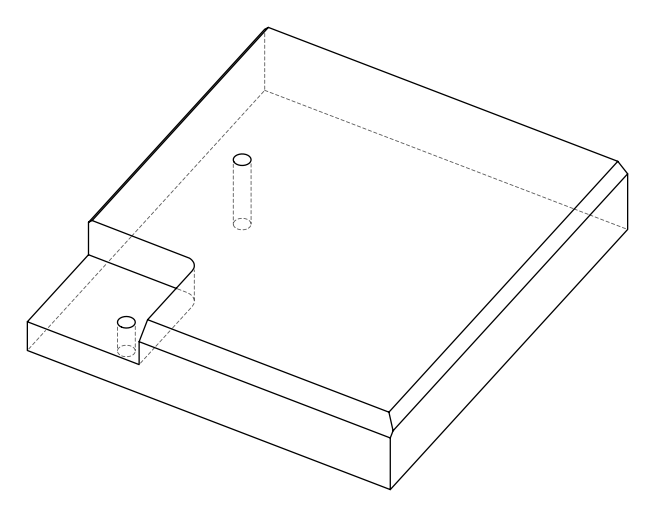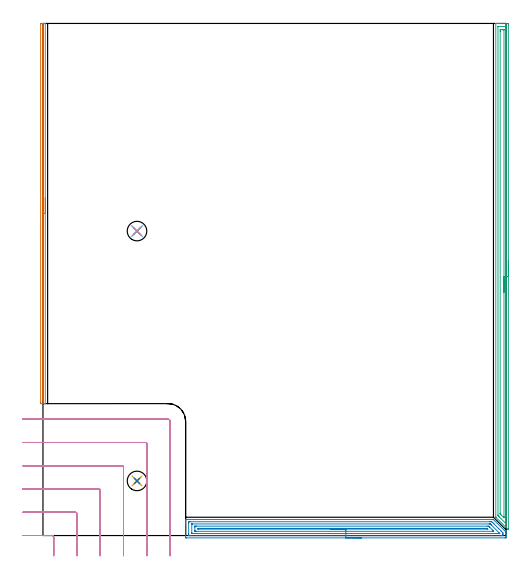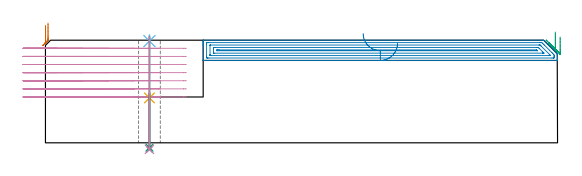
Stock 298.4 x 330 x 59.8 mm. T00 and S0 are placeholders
(PLAN: 10 operations, 6 tool changes, 31.3 min)
(1 AREA_MILL | FG_CHAMFER_SURFACE | UGT0205_001 | 4.06 min | 1115 mm3)
(2 AREA_MILL_1 | FG_CHAMFER_SURFACE_1 | UGT0205_001 | 8.33 min | 14832 mm3)
(3 AREA_MILL_2 | FG_CHAMFER_SURFACE_2 | UGT0205_001 | 7.97 min | 10527 mm3)
(4 MILL_CORNER_NOTCH_RECTANGULAR | CORNER_NOTCH_RECTANGULAR | UGT0201_094 | Follow Part, ap 5, ae 75% | 10.1 min | 257201 mm3)
(5 SPOT_DRILL | STEP1HOLE | NXT0321_9005460120000 | 0.04 min | 13 mm3)
(6 SPOT_DRILL_1 | STEP1HOLE_1 | NXT0321_9005460120000 | 0.03 min | 1 mm3)
(7 DRILL_THROUGH_HOLE_INTO_CENTER | STEP1HOLE | NXT0301_042 | 0.13 min | 1055 mm3)
(8 DRILL_TO_ENLARGE_THROUGH_HOLE | STEP1HOLE | NXT0301_097 | 0.14 min | 2272 mm3)
(9 DRILL_THROUGH_HOLE_INTO_CENTER_1 | STEP1HOLE_1 | NXT0301_042 | 0.26 min | 2347 mm3)
(10 DRILL_TO_ENLARGE_THROUGH_HOLE_1 | STEP1HOLE_1 | NXT0301_097 | 0.26 min | 5100 mm3)
(TOOL UGT0205_001 | Chamfer Mill 20 x 3 x 45 deg. | D20 FL50 Z2)
(TOOL UGT0201_094 | End mill 20 mm | D20 FL38 Z4)
(TOOL NXT0321_9005460120000 | NC Spot Drill, 142deg, 12mm, Carbide, Uncoated | D12 PA142 FL30 Z2)
(TOOL NXT0301_042 | Carbide Drill 7.1mm [860.1-0710-057A1-MM 2214] | D7.1 PA140 FL85 Z2)
(TOOL NXT0301_097 | Carbide Drill 12.6mm [860.1-1260-063A1-MM 2214] | D12.6 PA140 FL77 Z2)
(OP 1 AREA_MILL)
G17 G21 G94 G90
T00 M6
G54
G17 G0 G90 X1.5 Y217.5 S1061 M3
G43 Z69.8 H0
G94 G1 Y217.462 Z68.928 F250.
Y217.348 Z68.063
Y217.159 Z67.212
Y216.897 Z66.38
Y216.563 Z65.574
Y216.16 Z64.8
Y215.692 Z64.064
Y215.16 Z63.372
Y214.571 Z62.729
Y213.928 Z62.139
Y213.236 Z61.608
Y212.5 Z61.14
Y211.726 Z60.737
Y210.92 Z60.403
Y210.088 Z60.141
Y209.236 Z59.952
Y208.372 Z59.838
Y207.5 Z59.8
Y85.166
X1.497 Y85.01 Z59.788
X1.442 Y85.007 Z59.734
X1.048 Y85. Z59.348
X0.663 Z58.963
X0. Z58.295
X-1.224 Z57.073
X-1.491 Y85.002 Z56.805
X-1.5 Y85.47 Z56.8
Y329.388
X-1.499 Y329.531 Z56.801
X-1.491 Y329.998 Z56.805
X-1.224 Y330. Z57.073
X-0.893 Z57.404
X-0.332 Z57.965
X0. Z58.295
X0.663 Z58.963
X1.049 Z59.348
X1.442 Y329.993 Z59.734
X1.497 Y329.99 Z59.788
X1.5 Y329.834 Z59.8
Y207.5
X0.086 Z58.386
Y87.313
X0.085 Y87.227 Z58.385
X0.081 Y87.056 Z58.381
X0.079 Y87.013 Z58.379
X0.072 Y87.009 Z58.372
X0.049 Y87.004 Z58.349
X0. Y87.002 Z58.3
X-0.057 Z58.243
X-0.073 Y87.005 Z58.227
X-0.076 Y87.008 Z58.224
X-0.079 Y87.028 Z58.221
X-0.083 Y87.141 Z58.217
X-0.085 Y87.312 Z58.215
X-0.086 Y87.398 Z58.214
Y327.687
X-0.085 Y327.773 Z58.215
X-0.081 Y327.944 Z58.219
X-0.079 Y327.987 Z58.221
X-0.072 Y327.991 Z58.228
X-0.05 Y327.995 Z58.25
X0. Y327.998 Z58.3
X0.057 Z58.357
X0.072 Y327.995 Z58.372
X0.076 Y327.992 Z58.376
X0.079 Y327.972 Z58.379
X0.083 Y327.859 Z58.383
X0.085 Y327.687 Z58.385
X0.086 Y327.602 Z58.386
Y207.5
Y206.628 Z58.424
Y205.764 Z58.538
Y204.912 Z58.726
Y204.08 Z58.989
Y203.274 Z59.323
Y202.5 Z59.725
Y201.764 Z60.194
Y201.072 Z60.725
Y200.429 Z61.315
Y199.84 Z61.958
Y199.308 Z62.65
Y198.84 Z63.386
Y198.437 Z64.159
Y198.103 Z64.965
Y197.841 Z65.797
Y197.652 Z66.649
Y197.538 Z67.514
Y197.5 Z68.386
G0 Z69.8
M5
M2
(OP 2 AREA_MILL_1)
G17 G21 G94 G90
T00 M6
G54
G17 G0 G90 X205.15 Y-1.5 S1061 M3
G43 Z69.8 H0
Z58.
G94 G1 X205.112 Z57.128 F250.
X204.998 Z56.264
X204.809 Z55.412
X204.547 Z54.58
X204.213 Z53.774
X203.81 Z53.
X203.342 Z52.264
X202.81 Z51.572
X202.221 Z50.929
X201.578 Z50.34
X200.886 Z49.809
X200.15 Z49.34
X199.376 Z48.937
X198.57 Z48.603
X197.738 Z48.341
X196.886 Z48.152
X196.022 Z48.038
X195.15 Z48.
X92.507
X92.176 Y-1.496 Z48.002
X91.91 Y-1.492 Z48.006
X91.9 Y-1.221 Z48.276
Y7.068 Z56.563
Y7.638 Z57.135
Y7.958 Z57.454
Y8.527 Z58.024
Y8.847 Z58.342
Y9.487 Z58.987
Y9.895 Z59.394
X91.907 Y10.259 Z59.751
X91.91 Y10.297 Z59.788
X92.061 Y10.3 Z59.8
X289.76
X290.295 Y10.296 Z59.789
X290.416 Y10.184 Z59.684
X298.091 Y2.511 Z52.008
X298.316 Y2.285 Z51.784
X298.388 Y2.211 Z51.71
X298.398 Y2.196 Z51.695
X298.4 Y2.176 Z51.676
Y0.842 Z50.337
Y-0.367 Z49.13
X298.397 Y-0.937 Z48.557
X298.392 Y-1.49 Z48.005
X298.351 Y-1.493 Z48.003
X297.793 Y-1.5 Z48.
X195.15
Y-0.086 Z49.414
X95.223
X94.328 Y-0.083 Z49.417
X94.292 Y-0.081 Z49.419
X93.91 Y-0.047 Z49.453
X93.903 Y0.34 Z49.84
X93.901 Y0.842 Z50.342
X93.9 Y1.233 Z50.733
X93.901 Y7.958 Z57.458
X93.902 Y8.346 Z57.846
X93.91 Y8.847 Z58.347
X94.257 Y8.882 Z58.382
X94.292 Y8.883 Z58.383
X95.146 Y8.886 Z58.386
X287.936
X288.831 Y8.884 Z58.384
X288.868 Y8.882 Z58.382
X289.291 Y8.847 Z58.347
X289.76 Y8.387 Z57.887
X290.192 Y7.958 Z57.458
X290.653 Y7.498 Z56.998
X293.751 Y4.4 Z53.9
X295.116 Y3.035 Z52.535
X295.527 Y2.621 Z52.121
X296.008 Y2.134 Z51.634
X296.39 Y1.732 Z51.232
X296.397 Y1.344 Z50.844
X296.398 Y0.842 Z50.342
Y0.454 Z49.954
X296.39 Y-0.047 Z49.453
X296.043 Y-0.082 Z49.418
X296.008 Y-0.083 Z49.417
X295.154 Y-0.086 Z49.414
X195.15
Y1.329 Z50.829
X96.481
X96.077 Y1.331 Z50.831
X95.943 Y1.333 Z50.833
X95.924 Y1.335 Z50.835
X95.91 Y1.346 Z50.846
X95.905 Y1.438 Z50.938
X95.902 Y1.555 Z51.055
X95.9 Y1.732 Z51.232
Y1.908 Z51.408
X95.901 Y7.244 Z56.744
X95.907 Y7.421 Z56.921
X95.91 Y7.465 Z56.965
X95.927 Y7.467 Z56.967
X95.976 Y7.469 Z56.969
X96.077 Y7.471 Z56.971
X287.571
X287.975 Y7.47 Z56.97
X288.11 Y7.468 Z56.968
X288.213 Y7.465 Z56.965
X288.297 Y7.392 Z56.892
X288.629 Y7.068 Z56.568
X288.868 Y6.833 Z56.333
X293.969 Y1.732 Z51.232
X294.223 Y1.476 Z50.976
X294.318 Y1.374 Z50.874
X294.353 Y1.334 Z50.834
X294.341 Y1.333 Z50.833
X294.223 Y1.331 Z50.831
X293.735 Y1.329 Z50.829
X293.33
X195.15
Y2.743 Z52.243
X98.633
X97.963 Y2.745 Z52.245
X97.925 Y2.747 Z52.247
X97.91 Y2.749 Z52.249
X97.908 Y2.768 Z52.268
X97.904 Y2.868 Z52.368
X97.901 Y3.07 Z52.57
X97.9 Y3.473 Z52.973
Y5.252 Z54.752
X97.902 Y5.715 Z55.215
X97.905 Y5.928 Z55.428
X97.91 Y6.034 Z55.534
X97.913 Y6.051 Z55.551
X97.934 Y6.053 Z55.553
X97.986 Y6.055 Z55.555
X98.755 Y6.057 Z55.557
X98.877
X286.312
X287.083 Y6.052 Z55.552
X287.188 Y6.05 Z55.55
X287.297 Y5.945 Z55.445
X287.52 Y5.727 Z55.227
X287.962 Y5.289 Z54.789
X289.76 Y3.491 Z52.991
X290.181 Y3.067 Z52.567
X290.388 Y2.856 Z52.356
X290.482 Y2.758 Z52.258
X290.433 Y2.75 Z52.25
X289.76 Y2.744 Z52.244
X289.638 Y2.743 Z52.243
X195.15
Y4.157 Z53.657
X100.296
X100.133 Y4.159 Z53.659
X100.003 Y4.161 Z53.661
X99.923 Y4.164 Z53.664
X99.91 Y4.189 Z53.689
X99.907 Y4.4 Z53.9
Y4.559 Z54.059
X99.91 Y4.632 Z54.132
X100.052 Y4.636 Z54.136
X100.298 Y4.641 Z54.141
X100.54 Y4.642 Z54.142
X101.188 Y4.643 Z54.143
X285.947
X286.068 Y4.641 Z54.141
X286.128 Y4.638 Z54.138
X286.154 Y4.636 Z54.136
X286.19 Y4.606 Z54.106
X286.398 Y4.4 Z53.9
X286.606 Y4.187 Z53.687
X286.626 Y4.164 Z53.664
X286.621 Y4.163 Z53.663
X286.58 Y4.16 Z53.66
X286.515 Y4.158 Z53.658
X286.434 Y4.157 Z53.657
X195.15
X194.278 Z53.695
X193.414 Z53.809
X192.562 Z53.998
X191.73 Z54.26
X190.924 Z54.594
X190.15 Z54.997
X189.414 Z55.465
X188.722 Z55.996
X188.079 Z56.586
X187.49 Z57.229
X186.958 Z57.921
X186.49 Z58.657
X186.087 Z59.431
X185.753 Z60.237
X185.491 Z61.069
X185.302 Z61.92
X185.188 Z62.785
X185.15 Z63.657
G0 Z69.8
M5
M2
(OP 3 AREA_MILL_2)
G17 G21 G94 G90
T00 M6
G54
G17 G0 G90 X299.9 Y176.85 S1061 M3
G43 Z69.8 H0
Z61.7
G94 G1 Y176.812 Z60.828 F250.
Y176.698 Z59.964
Y176.509 Z59.112
Y176.247 Z58.28
Y175.913 Z57.474
Y175.51 Z56.7
Y175.042 Z55.964
Y174.51 Z55.272
Y173.921 Z54.629
Y173.278 Z54.04
Y172.586 Z53.509
Y171.85 Z53.04
Y171.076 Z52.637
Y170.27 Z52.303
Y169.438 Z52.041
Y168.587 Z51.852
Y167.722 Z51.738
Y166.85 Z51.7
Y4.248
X299.899 Y3.868 Z51.701
X299.898 Y3.835 Z51.702
X299.892 Y3.718 Z51.706
X299.835 Y3.77 Z51.763
X299.732 Y3.868 Z51.866
X291.989 Y11.611 Z59.611
X291.817 Y11.786 Z59.777
X291.804 Y11.805 Z59.789
X291.8 Y11.905 Z59.8
Y329.833
X291.803 Y329.99 Z59.788
X291.823 Y329.992 Z59.768
X292.181 Y330. Z59.419
X292.53 Z59.07
X293.194 Z58.401
X294.411 Z57.186
X294.964 Z56.63
X299.115 Z52.482
X299.392 Y329.997 Z52.205
X299.892 Y329.991 Z51.706
X299.894 Y329.892 Z51.704
X299.898 Y329.386 Z51.702
X299.9 Y328.874 Z51.7
Y166.85
X298.486 Z53.114
Y7.886
X298.484 Y7.688 Z53.116
X298.481 Y7.591 Z53.119
X298.48 Y7.583 Z53.12
X298.467 Y7.591 Z53.133
X298.437 Y7.617 Z53.163
X298.366 Y7.685 Z53.234
X294.079 Y11.971 Z57.521
X293.7 Y12.352 Z57.9
X293.315 Y12.747 Z58.285
X293.221 Y12.847 Z58.379
X293.219 Y12.897 Z58.381
X293.216 Y13.006 Z58.384
X293.214 Y13.224 Z58.386
X293.215 Y327.818 Z58.385
X293.216 Y327.927 Z58.384
X293.219 Y327.98 Z58.381
X293.22 Y327.986 Z58.38
X293.234 Y327.99 Z58.366
X293.286 Y327.995 Z58.314
X293.683 Y327.999 Z57.917
X298.11 Z53.49
X298.356 Y327.996 Z53.244
X298.464 Y327.991 Z53.136
X298.479 Y327.989 Z53.121
X298.481 Y327.972 Z53.119
X298.484 Y327.922 Z53.116
X298.485 Y327.822 Z53.115
X298.486 Y327.621 Z53.114
Y166.85
X297.071 Z54.529
Y12.352
X297.07 Y12.014 Z54.53
X297.066 Y11.458 Z54.534
X297.065 Y11.45 Z54.535
X297.047 Y11.458 Z54.553
X296.735 Y11.766 Z54.865
X295.255 Y13.245 Z56.345
X294.964 Y13.538 Z56.636
X294.669 Y13.843 Z56.931
X294.635 Y13.879 Z56.965
X294.633 Y13.935 Z56.967
X294.63 Y14.025 Z56.97
X294.629 Y14.138 Z56.971
Y14.476
Y324.921
X294.63 Y325.259 Z56.97
X294.634 Y325.814 Z56.966
X294.635 Y325.974 Z56.965
X294.789 Y325.991 Z56.811
X294.964 Y325.995 Z56.636
X295.666 Y326. Z55.934
X295.85 Z55.75
X296.551 Z55.049
X296.735 Y325.998 Z54.865
X296.92 Y325.995 Z54.68
X297.042 Y325.99 Z54.558
X297.066 Y325.983 Z54.534
X297.067 Y325.967 Z54.533
X297.069 Y325.927 Z54.531
X297.071 Y325.814 Z54.529
Y166.85
Y165.978 Z54.567
Y165.114 Z54.68
Y164.262 Z54.869
Y163.43 Z55.132
Y162.624 Z55.465
Y161.85 Z55.868
Y161.114 Z56.337
Y160.422 Z56.868
Y159.779 Z57.457
Y159.19 Z58.101
Y158.659 Z58.793
Y158.19 Z59.529
Y157.787 Z60.302
Y157.453 Z61.108
Y157.191 Z61.94
Y157.002 Z62.792
Y156.888 Z63.657
Y156.85 Z64.529
G0 Z69.8
M5
M2
(OP 4 MILL_CORNER_NOTCH_RECTANGULAR)
G17 G21 G94 G90
T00 M6
G54
G17 G0 G90 X6.9 Y-13. S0 M3
G43 Z69.8 H0
Z55.071
G94 G1 Y-10. F250.
Y-0.994 F500.
G3 X5.906 Y0. R1.
G1 X-10.
X-13. F250.
G0 Z69.8
X21.9 Y-13.
Z55.071
G1 Y-10.
Y14.005 F500.
G3 X20.905 Y15. R1.
G1 X-10.
X-13. F250.
G0 Z69.8
X36.9 Y-13.
Z55.071
G1 Y-10.
Y29.005 F500.
G3 X35.905 Y30. R1.
G1 X-10.
X-13. F250.
G0 Z69.8
X51.9 Y-13.
Z55.071
G1 Y-10.
Y44.005 F500.
G3 X50.905 Y45. R1.
G1 X-10.
X-13. F250.
G0 Z69.8
X66.9 Y-13.
Z55.071
G1 Y-10.
Y59.004 F500.
G3 X65.904 Y60. R1.
G1 X-10.
X-13. F250.
G0 Z69.8
X81.9 Y-13.
Z55.071
G1 Y-10.
Y73.6 F500.
G3 X80.5 Y75. R1.4
G1 X-10.
X-13. F250.
G0 Z69.8
X6.9 Y-13.
Z50.343
G1 Y-10.
Y-0.994 F500.
G3 X5.906 Y0. R1.
G1 X-10.
X-13. F250.
G0 Z69.8
X21.9 Y-13.
Z50.343
G1 Y-10.
Y14.005 F500.
G3 X20.905 Y15. R1.
G1 X-10.
X-13. F250.
G0 Z69.8
X36.9 Y-13.
Z50.343
G1 Y-10.
Y29.005 F500.
G3 X35.905 Y30. R1.
G1 X-10.
X-13. F250.
G0 Z69.8
X51.9 Y-13.
Z50.343
G1 Y-10.
Y44.005 F500.
G3 X50.905 Y45. R1.
G1 X-10.
X-13. F250.
G0 Z69.8
X66.9 Y-13.
Z50.343
G1 Y-10.
Y59.004 F500.
G3 X65.904 Y60. R1.
G1 X-10.
X-13. F250.
G0 Z69.8
X81.9 Y-13.
Z50.343
G1 Y-10.
Y73.6 F500.
G3 X80.5 Y75. R1.4
G1 X-10.
X-13. F250.
G0 Z69.8
X6.9 Y-13.
Z45.614
G1 Y-10.
Y-0.994 F500.
G3 X5.906 Y0. R1.
G1 X-10.
X-13. F250.
G0 Z69.8
X21.9 Y-13.
Z45.614
G1 Y-10.
Y14.005 F500.
G3 X20.905 Y15. R1.
G1 X-10.
X-13. F250.
G0 Z69.8
X36.9 Y-13.
Z45.614
G1 Y-10.
Y29.005 F500.
G3 X35.905 Y30. R1.
G1 X-10.
X-13. F250.
G0 Z69.8
X51.9 Y-13.
Z45.614
G1 Y-10.
Y44.005 F500.
G3 X50.905 Y45. R1.
G1 X-10.
X-13. F250.
G0 Z69.8
X66.9 Y-13.
Z45.614
G1 Y-10.
Y59.004 F500.
G3 X65.904 Y60. R1.
G1 X-10.
X-13. F250.
G0 Z69.8
X81.9 Y-13.
Z45.614
G1 Y-10.
Y73.6 F500.
G3 X80.5 Y75. R1.4
G1 X-10.
X-13. F250.
G0 Z69.8
X6.9 Y-13.
Z40.886
G1 Y-10.
Y-0.994 F500.
G3 X5.906 Y0. R1.
G1 X-10.
X-13. F250.
G0 Z69.8
X21.9 Y-13.
Z40.886
G1 Y-10.
Y14.005 F500.
G3 X20.905 Y15. R1.
G1 X-10.
X-13. F250.
G0 Z69.8
X36.9 Y-13.
Z40.886
G1 Y-10.
Y29.005 F500.
G3 X35.905 Y30. R1.
G1 X-10.
X-13. F250.
G0 Z69.8
X51.9 Y-13.
Z40.886
G1 Y-10.
Y44.005 F500.
G3 X50.905 Y45. R1.
G1 X-10.
X-13. F250.
G0 Z69.8
X66.9 Y-13.
Z40.886
G1 Y-10.
Y59.004 F500.
G3 X65.904 Y60. R1.
G1 X-10.
X-13. F250.
G0 Z69.8
X81.9 Y-13.
Z40.886
G1 Y-10.
Y73.6 F500.
G3 X80.5 Y75. R1.4
G1 X-10.
X-13. F250.
G0 Z69.8
X6.9 Y-13.
Z36.157
G1 Y-10.
Y-0.994 F500.
G3 X5.906 Y0. R1.
G1 X-10.
X-13. F250.
G0 Z69.8
X21.9 Y-13.
Z36.157
G1 Y-10.
Y14.005 F500.
G3 X20.905 Y15. R1.
G1 X-10.
X-13. F250.
G0 Z69.8
X36.9 Y-13.
Z36.157
G1 Y-10.
Y29.005 F500.
G3 X35.905 Y30. R1.
G1 X-10.
X-13. F250.
G0 Z69.8
X51.9 Y-13.
Z36.157
G1 Y-10.
Y44.005 F500.
G3 X50.905 Y45. R1.
G1 X-10.
X-13. F250.
G0 Z69.8
X66.9 Y-13.
Z36.157
G1 Y-10.
Y59.004 F500.
G3 X65.904 Y60. R1.
G1 X-10.
X-13. F250.
G0 Z69.8
X81.9 Y-13.
Z36.157
G1 Y-10.
Y73.6 F500.
G3 X80.5 Y75. R1.4
G1 X-10.
X-13. F250.
G0 Z69.8
X6.9 Y-13.
Z31.429
G1 Y-10.
Y-0.994 F500.
G3 X5.906 Y0. R1.
G1 X-10.
X-13. F250.
G0 Z69.8
X21.9 Y-13.
Z31.429
G1 Y-10.
Y14.005 F500.
G3 X20.905 Y15. R1.
G1 X-10.
X-13. F250.
G0 Z69.8
X36.9 Y-13.
Z31.429
G1 Y-10.
Y29.005 F500.
G3 X35.905 Y30. R1.
G1 X-10.
X-13. F250.
G0 Z69.8
X51.9 Y-13.
Z31.429
G1 Y-10.
Y44.005 F500.
G3 X50.905 Y45. R1.
G1 X-10.
X-13. F250.
G0 Z69.8
X66.9 Y-13.
Z31.429
G1 Y-10.
Y59.004 F500.
G3 X65.904 Y60. R1.
G1 X-10.
X-13. F250.
G0 Z69.8
X81.9 Y-13.
Z31.429
G1 Y-10.
Y73.6 F500.
G3 X80.5 Y75. R1.4
G1 X-10.
X-13. F250.
G0 Z69.8
X6.9 Y-13.
Z26.7
G1 Y-10.
Y-0.994 F500.
G3 X5.906 Y0. R1.
G1 X-10.
X-13. F250.
G0 Z69.8
X21.9 Y-13.
Z26.7
G1 Y-10.
Y14.005 F500.
G3 X20.905 Y15. R1.
G1 X-10.
X-13. F250.
G0 Z69.8
X36.9 Y-13.
Z26.7
G1 Y-10.
Y29.005 F500.
G3 X35.905 Y30. R1.
G1 X-10.
X-13. F250.
G0 Z69.8
X51.9 Y-13.
Z26.7
G1 Y-10.
Y44.005 F500.
G3 X50.905 Y45. R1.
G1 X-10.
X-13. F250.
G0 Z69.8
X66.9 Y-13.
Z26.7
G1 Y-10.
Y59.004 F500.
G3 X65.904 Y60. R1.
G1 X-10.
X-13. F250.
G0 Z69.8
X81.9 Y-13.
Z26.7
G1 Y-10.
Y73.6 F500.
G3 X80.5 Y75. R1.4
G1 X-10.
X-13. F250.
G0 Z69.8
M5
M2
(OP 5 SPOT_DRILL)
G17 G21 G94 G90
T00 M6
G54
G17 G0 G90 X60.6 Y35.2 S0 M3
G43 Z69.8 H0
G94 G81 G98 Z26.158 F250. R29.7
G80
M5
M2
(OP 6 SPOT_DRILL_1)
G17 G21 G94 G90
T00 M6
G54
G17 G0 G90 X60.6 Y196.2 S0 M3
G43 Z69.8 H0
G94 G81 G98 Z59.258 F250. R62.8
G80
M5
M2
(OP 7 DRILL_THROUGH_HOLE_INTO_CENTER)
G17 G21 G94 G90
T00 M6
G54
G17 G0 G90 X60.6 Y35.2 S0 M3
G43 Z69.8 H1
G94 G73 G98 Z-2.792 F250. Q5.898 R28.7
G80
M5
M2
(OP 8 DRILL_TO_ENLARGE_THROUGH_HOLE)
G17 G21 G94 G90
T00 M6
G54
G17 G0 G90 X60.6 Y35.2 S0 M3
G43 Z69.8 H1
G94 G81 G98 Z-3.793 F250. R28.7
G80
M5
M2
(OP 9 DRILL_THROUGH_HOLE_INTO_CENTER_1)
G17 G21 G94 G90
T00 M6
G54
G17 G0 G90 X60.6 Y196.2 S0 M3
G43 Z69.8 H1
G94 G73 G98 Z-2.792 F250. Q6.955 R61.8
G80
M5
M2
(OP 10 DRILL_TO_ENLARGE_THROUGH_HOLE_1)
G17 G21 G94 G90
T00 M6
G54
G17 G0 G90 X60.6 Y196.2 S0 M3
G43 Z69.8 H1
G94 G73 G98 Z-3.793 F250. Q10.599 R61.8
G80
M5
M2
